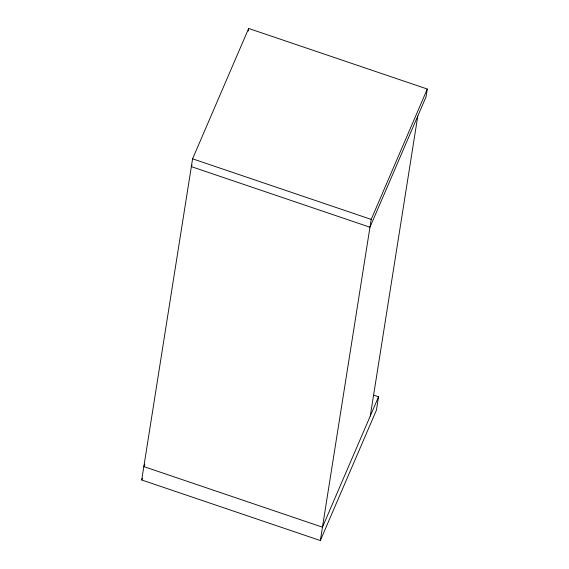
<?xml version="1.0" encoding="UTF-8"?>
<svg xmlns="http://www.w3.org/2000/svg" width="569" height="569" viewBox="0 0 569 569"><rect width="100%" height="100%" fill="white"/><g stroke="black" fill="none" stroke-linecap="round" stroke-linejoin="round"><path stroke-width="0.85" d="M373.641 395.135L378.534 396.792L376.415 410.178L320.34 540.55L141.717 479.973L192.585 158.822L248.66 28.45L427.283 89.027L426.046 96.837L369.964 227.209L191.348 166.632L192.045 165.01M248.248 31.053L248.66 28.45M320.34 540.55L371.201 219.399L427.283 89.027M370.291 415.967L417.795 116.005M144.889 464.155L143.836 466.594L322.459 527.171L378.534 396.792M141.717 479.973L142.421 478.344M192.585 158.822L371.201 219.399"/></g></svg>
